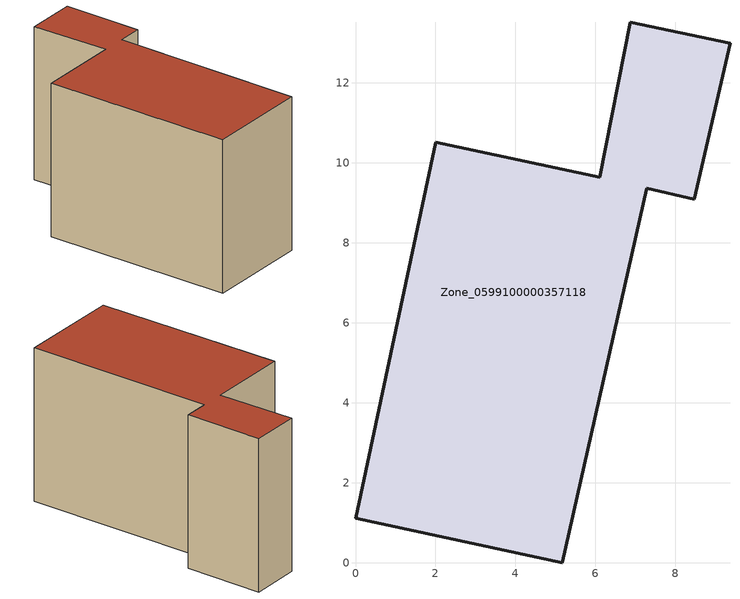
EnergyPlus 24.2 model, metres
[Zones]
Zone_0599100000357118
 floor ground (C_G): 5.17,0 0,1.11 2.01,10.51 6.1,9.64 6.87,13.52 9.36,12.99 8.47,9.1 7.28,9.37 z0
 wall outside (C_F): 8.47,9.1 9.36,12.99 6.87,13.52 6.1,9.64 2.01,10.51 0,1.11 5.17,0 7.28,9.37 8.47,9.1 z0:7.78
 roof outside (C_R): 5.17,0 7.28,9.37 8.47,9.1 9.36,12.99 6.87,13.52 6.1,9.64 2.01,10.51 0,1.11 z7.78
[BUILDING]
Pand.0599100000357118: North Axis=0; Terrain=City; Loads Convergence Tolerance Value=0.04; Temperature Convergence Tolerance Value=0.4; Solar Distribution=FullExterior; Maximum Number of Warmup Days=25; Minimum Number of Warmup Days=1
[Site:Location]
Rotterdam.The.Hague.AP_ZH_NLD Design_Conditions: Latitude=51.96; Longitude=4.45; Time Zone=1; Elevation=-4.5
[SITE:GROUNDTEMPERATURE:BUILDINGSURFACE]
18, 18, 18, 18, 18, 18, 18, 18, 18, 18, 18, 18
[MATERIAL] Thermal Absorptance=0.9; Solar Absorptance=0.7; Visible Absorptance=0.7
Name | Roughness | Thickness | Conductivity | Density | Specific Heat
G.TI.1992-2005 | MediumSmooth | 0.15 | 0.06 | 540 | 1210
F.TI.1992-2005 | Rough | 0.3 | 0.12 | 1920 | 840
R.TI.1992-2005 | MediumRough | 0.2 | 0.08 | 1500 | 1000
[CONSTRUCTION]
C_G: G.TI.1992-2005
C_F: F.TI.1992-2005
C_R: R.TI.1992-2005
[ZONE]
Zone_0599100000357118: Type=1; Multiplier=1; Ceiling Height=Autocalculate; Volume=Autocalculate; Floor Area=autocalculate; Part of Total Floor Area=Yes
[ZONEINFILTRATION:DESIGNFLOWRATE]
Infil_Zone_0599100000357118: Zone or ZoneList or Space or SpaceList=Zone_0599100000357118; Schedule=AlwaysOn; Design Flow Rate Calculation Method=Flow/Area; Flow Rate per Floor Area=0.0015; Constant Term Coefficient=1; Temperature Term Coefficient=0; Velocity Term Coefficient=0; Velocity Squared Term Coefficient=0
[HVACTEMPLATE:ZONE:IDEALLOADSAIRSYSTEM]
Zone_0599100000357118: Maximum Heating Supply Air Temperature=50; Minimum Cooling Supply Air Temperature=13; Maximum Heating Supply Air Humidity Ratio=0.0156; Minimum Cooling Supply Air Humidity Ratio=0.0077; Heating Limit=NoLimit; Cooling Limit=NoLimit; Dehumidification Control Type=ConstantSensibleHeatRatio; Cooling Sensible Heat Ratio=0.7; Dehumidification Setpoint=60; Humidification Control Type=None; Humidification Setpoint=30; Outdoor Air Method=None; Outdoor Air Flow Rate per Person=0.00944; Outdoor Air Flow Rate per Zone Floor Area=0; Outdoor Air Flow Rate per Zone=0; Demand Controlled Ventilation Type=None; Outdoor Air Economizer Type=NoEconomizer; Heat Recovery Type=None; Sensible Heat Recovery Effectiveness=0.7; Latent Heat Recovery Effectiveness=0.65
[ZONECONTROL:THERMOSTAT]
ThermostatControl_Zone_0599100000357118: Zone or ZoneList=Zone_0599100000357118; Control Type Schedule=DualSetpointControlType; Control 1=Thermostat_Zone_0599100000357118; Temperature Difference Between Cutout And Setpoint=0
[THERMOSTATSETPOINT:DUALSETPOINT]
Thermostat_Zone_0599100000357118: Heating Setpoint Temperature Schedule=HeatingSetpoint_Zone_0599100000357118; Cooling Setpoint Temperature Schedule=CoolingSetpoint_Zone_0599100000357118
[SCHEDULE:COMPACT]
HeatingSetpoint_Zone_0599100000357118: Through: 12/31, For: AllDays, Until: 24:00, 21
CoolingSetpoint_Zone_0599100000357118: Through: 12/31, For: AllDays, Until: 24:00, 24
DualSetpointControlType: Through: 12/31, For: AllDays, Until: 24:00, 4
AlwaysOn: Through: 12/31, For: AllDays, Until: 24:00, 1
